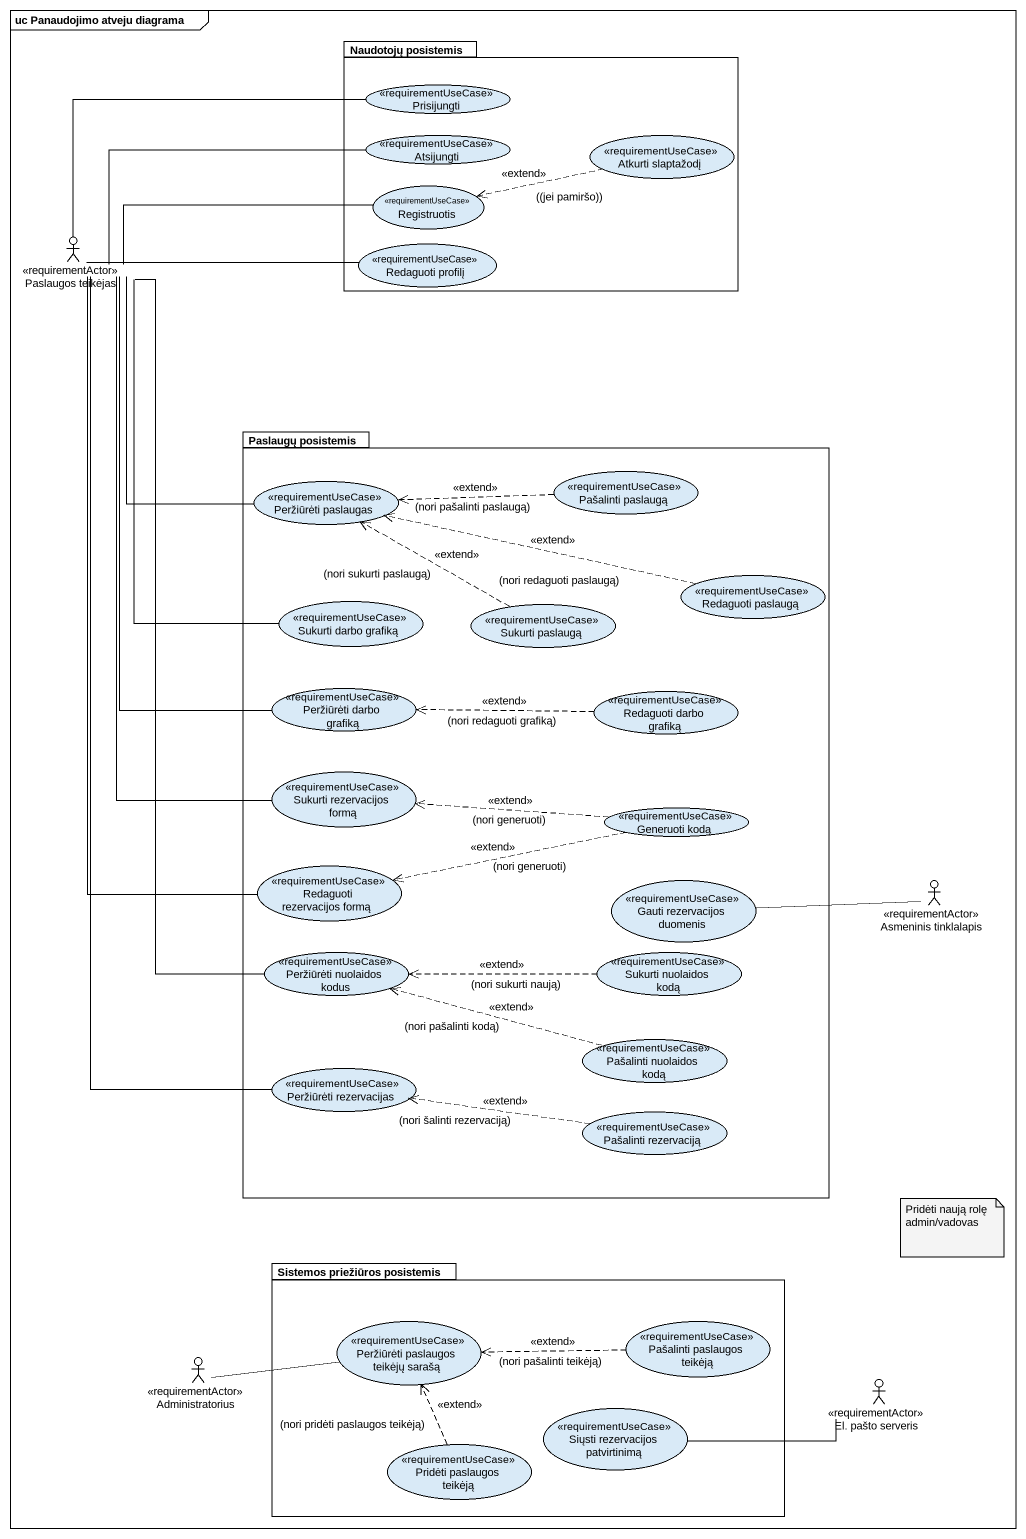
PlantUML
@startuml
mainframe uc Panaudojimo atveju diagrama
package "Naudotojų posistemis" as Naudotojų_posistemis {
  usecase Prisijungti <<requirementUseCase>>
  usecase Atsijungti <<requirementUseCase>>
  usecase "Atkurti slaptažodį" as Atkurti_slaptažodį <<requirementUseCase>>
  usecase Registruotis <<requirementUseCase>>
  usecase "Redaguoti profilį" as Redaguoti_profilį <<requirementUseCase>>
}
actor "Paslaugos teikėjas" as Paslaugos_teikėjas <<requirementActor>>
package "Paslaugų posistemis" as Paslaugų_posistemis {
  usecase "Pašalinti paslaugą" as Pašalinti_paslaugą <<requirementUseCase>>
  usecase "Peržiūrėti paslaugas" as Peržiūrėti_paslaugas <<requirementUseCase>>
  usecase "Sukurti darbo grafiką" as Sukurti_darbo_grafiką <<requirementUseCase>>
  usecase "Sukurti paslaugą" as Sukurti_paslaugą <<requirementUseCase>>
  usecase "Redaguoti paslaugą" as Redaguoti_paslaugą <<requirementUseCase>>
  usecase "Peržiūrėti darbo grafiką" as Peržiūrėti_darbo_grafiką <<requirementUseCase>>
  usecase "Redaguoti darbo grafiką" as Redaguoti_darbo_grafiką <<requirementUseCase>>
  usecase "Sukurti rezervacijos formą" as Sukurti_rezervacijos_formą <<requirementUseCase>>
  usecase "Generuoti kodą" as Generuoti_kodą <<requirementUseCase>>
  usecase "Redaguoti rezervacijos formą" as Redaguoti_rezervacijos_formą <<requirementUseCase>>
  usecase "Gauti rezervacijos duomenis" as Gauti_rezervacijos_duomenis <<requirementUseCase>>
  usecase "Peržiūrėti nuolaidos kodus" as Peržiūrėti_nuolaidos_kodus <<requirementUseCase>>
  usecase "Sukurti nuolaidos kodą" as Sukurti_nuolaidos_kodą <<requirementUseCase>>
  usecase "Peržiūrėti rezervacijas" as Peržiūrėti_rezervacijas <<requirementUseCase>>
  usecase "Pašalinti nuolaidos kodą" as Pašalinti_nuolaidos_kodą <<requirementUseCase>>
  usecase "Pašalinti rezervaciją" as Pašalinti_rezervaciją <<requirementUseCase>>
}
actor "Asmeninis tinklalapis" as Asmeninis_tinklalapis <<requirementActor>>
package "Sistemos priežiūros posistemis" as Sistemos_priežiūros {
  usecase "Peržiūrėti paslaugos teikėjų sarašą" as Peržiūrėti_paslaugos <<requirementUseCase>>
  usecase "Pašalinti paslaugos teikėją" as Pašalinti_paslaugos_teikėją <<requirementUseCase>>
  usecase "Siųsti rezervacijos patvirtinimą" as Siųsti_rezervacijos <<requirementUseCase>>
  usecase "Pridėti paslaugos teikėją" as Pridėti_paslaugos_teikėją <<requirementUseCase>>
}
actor Administratorius <<requirementActor>>
actor "El. pašto serveris" as El_pašto_serveris <<requirementActor>>
Atkurti_slaptažodį .left.> Registruotis : <<extend>>\n((jei pamiršo))
Paslaugos_teikėjas -right- Prisijungti
Paslaugos_teikėjas -right- Atsijungti
Paslaugos_teikėjas -right- Registruotis
Paslaugos_teikėjas -right- Redaguoti_profilį
Pašalinti_paslaugą .left.> Peržiūrėti_paslaugas : <<extend>>\n(nori pašalinti paslaugą)
Peržiūrėti_paslaugas -up- Paslaugos_teikėjas
Sukurti_darbo_grafiką -up- Paslaugos_teikėjas
Sukurti_paslaugą .left.> Peržiūrėti_paslaugas : <<extend>>\n(nori sukurti paslaugą)
Redaguoti_paslaugą .left.> Peržiūrėti_paslaugas : <<extend>>\n(nori redaguoti paslaugą)
Peržiūrėti_darbo_grafiką -up- Paslaugos_teikėjas
Redaguoti_darbo_grafiką .left.> Peržiūrėti_darbo_grafiką : <<extend>>\n(nori redaguoti grafiką)
Sukurti_rezervacijos_formą -up- Paslaugos_teikėjas
Generuoti_kodą .left.> Sukurti_rezervacijos_formą : <<extend>>\n(nori generuoti)
Generuoti_kodą .left.> Redaguoti_rezervacijos_formą : <<extend>>\n(nori generuoti)
Redaguoti_rezervacijos_formą -up- Paslaugos_teikėjas
Asmeninis_tinklalapis -left- Gauti_rezervacijos_duomenis
Peržiūrėti_nuolaidos_kodus -up- Paslaugos_teikėjas
Sukurti_nuolaidos_kodą .left.> Peržiūrėti_nuolaidos_kodus : <<extend>>\n(nori sukurti naują)
Peržiūrėti_rezervacijas -up- Paslaugos_teikėjas
Pašalinti_nuolaidos_kodą .left.> Peržiūrėti_nuolaidos_kodus : <<extend>>\n(nori pašalinti kodą)
Pašalinti_rezervaciją .left.> Peržiūrėti_rezervacijas : <<extend>>\n(nori šalinti rezervaciją)
Administratorius -right- Peržiūrėti_paslaugos
Pašalinti_paslaugos_teikėją .left.> Peržiūrėti_paslaugos : <<extend>>\n(nori pašalinti teikėją)
El_pašto_serveris -left- Siųsti_rezervacijos
Pridėti_paslaugos_teikėją .up.> Peržiūrėti_paslaugos : <<extend>>\n(nori pridėti paslaugos teikėją)
note as N1
  Pridėti naują rolę admin/vadovas
end note
@enduml
